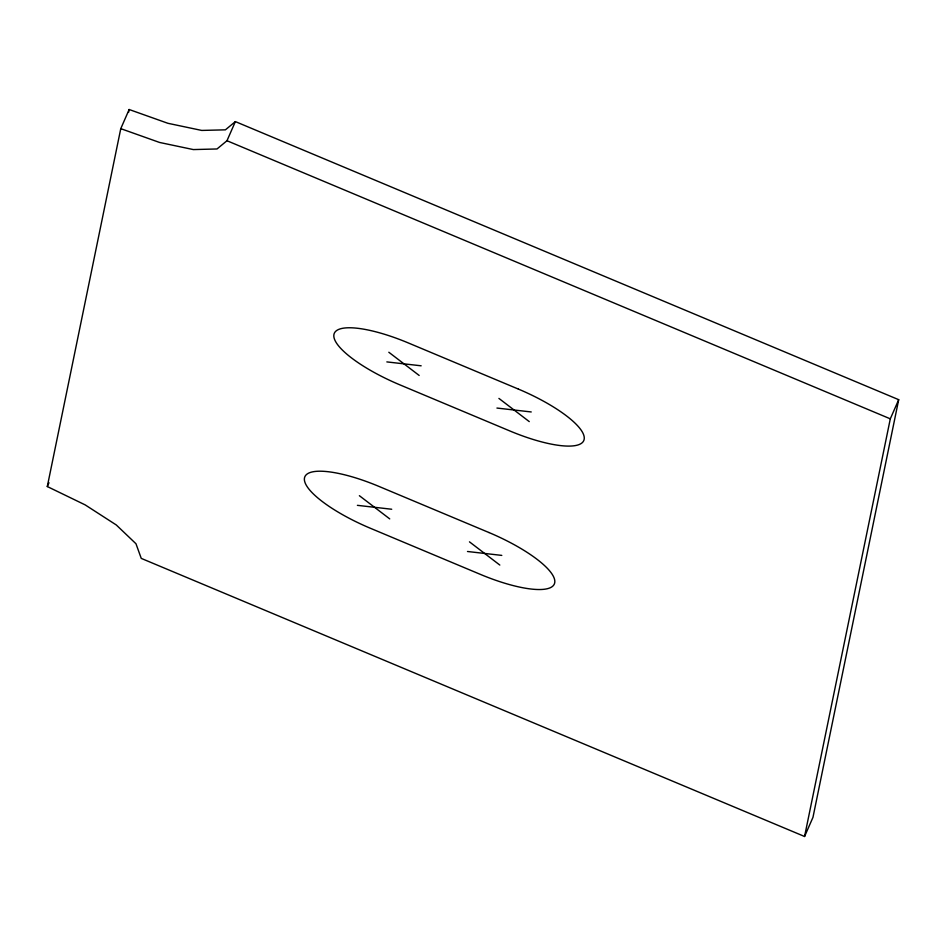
<?xml version="1.0" encoding="UTF-8"?>
<svg xmlns="http://www.w3.org/2000/svg" width="946" height="946" viewBox="0 0 946 946"><rect width="100%" height="100%" fill="white"/><g stroke="black" fill="none" stroke-linecap="round" stroke-linejoin="round"><path stroke-width="1.42" d="M47.3 486.54L120.769 128.656L129.153 109.511L167.915 123.299L201.723 130.43L225.408 129.839L235.365 121.596L898.7 399.685L812.969 817.344L804.573 836.489L141.25 558.388L135.976 543.749L116.275 524.959L85.128 504.868L47.3 486.54L48.979 482.72M128.561 112.408L129.153 109.511M804.573 836.489L890.304 418.83L898.7 399.685M120.769 128.656L159.531 142.444L193.327 149.574L217.012 148.971L226.981 140.729L235.365 121.596M386.843 361.904L421.159 365.806M496.934 408.057L531.238 411.959M357.399 505.341L391.715 509.244M467.49 551.494L501.794 555.397M226.981 140.729L890.304 418.83M498.909 398.408L529.263 421.609M388.818 352.243L419.173 375.456M469.464 541.845L499.819 565.058M359.374 495.692L389.728 518.893M518.384 389.09L408.294 342.937A76.082 20.918 23.7 0 0 333.938 334.482A76.082 20.918 23.7 0 0 399.709 384.774L509.788 430.927A76.082 20.918 23.7 0 0 584.143 439.382A76.082 20.918 23.7 0 0 518.384 389.09M488.94 532.527L378.849 486.374A76.082 20.918 23.7 0 0 304.494 477.919A76.082 20.918 23.7 0 0 370.264 528.211L480.343 574.364A76.082 20.918 23.7 0 0 554.699 582.819A76.082 20.918 23.7 0 0 488.94 532.527"/></g></svg>
